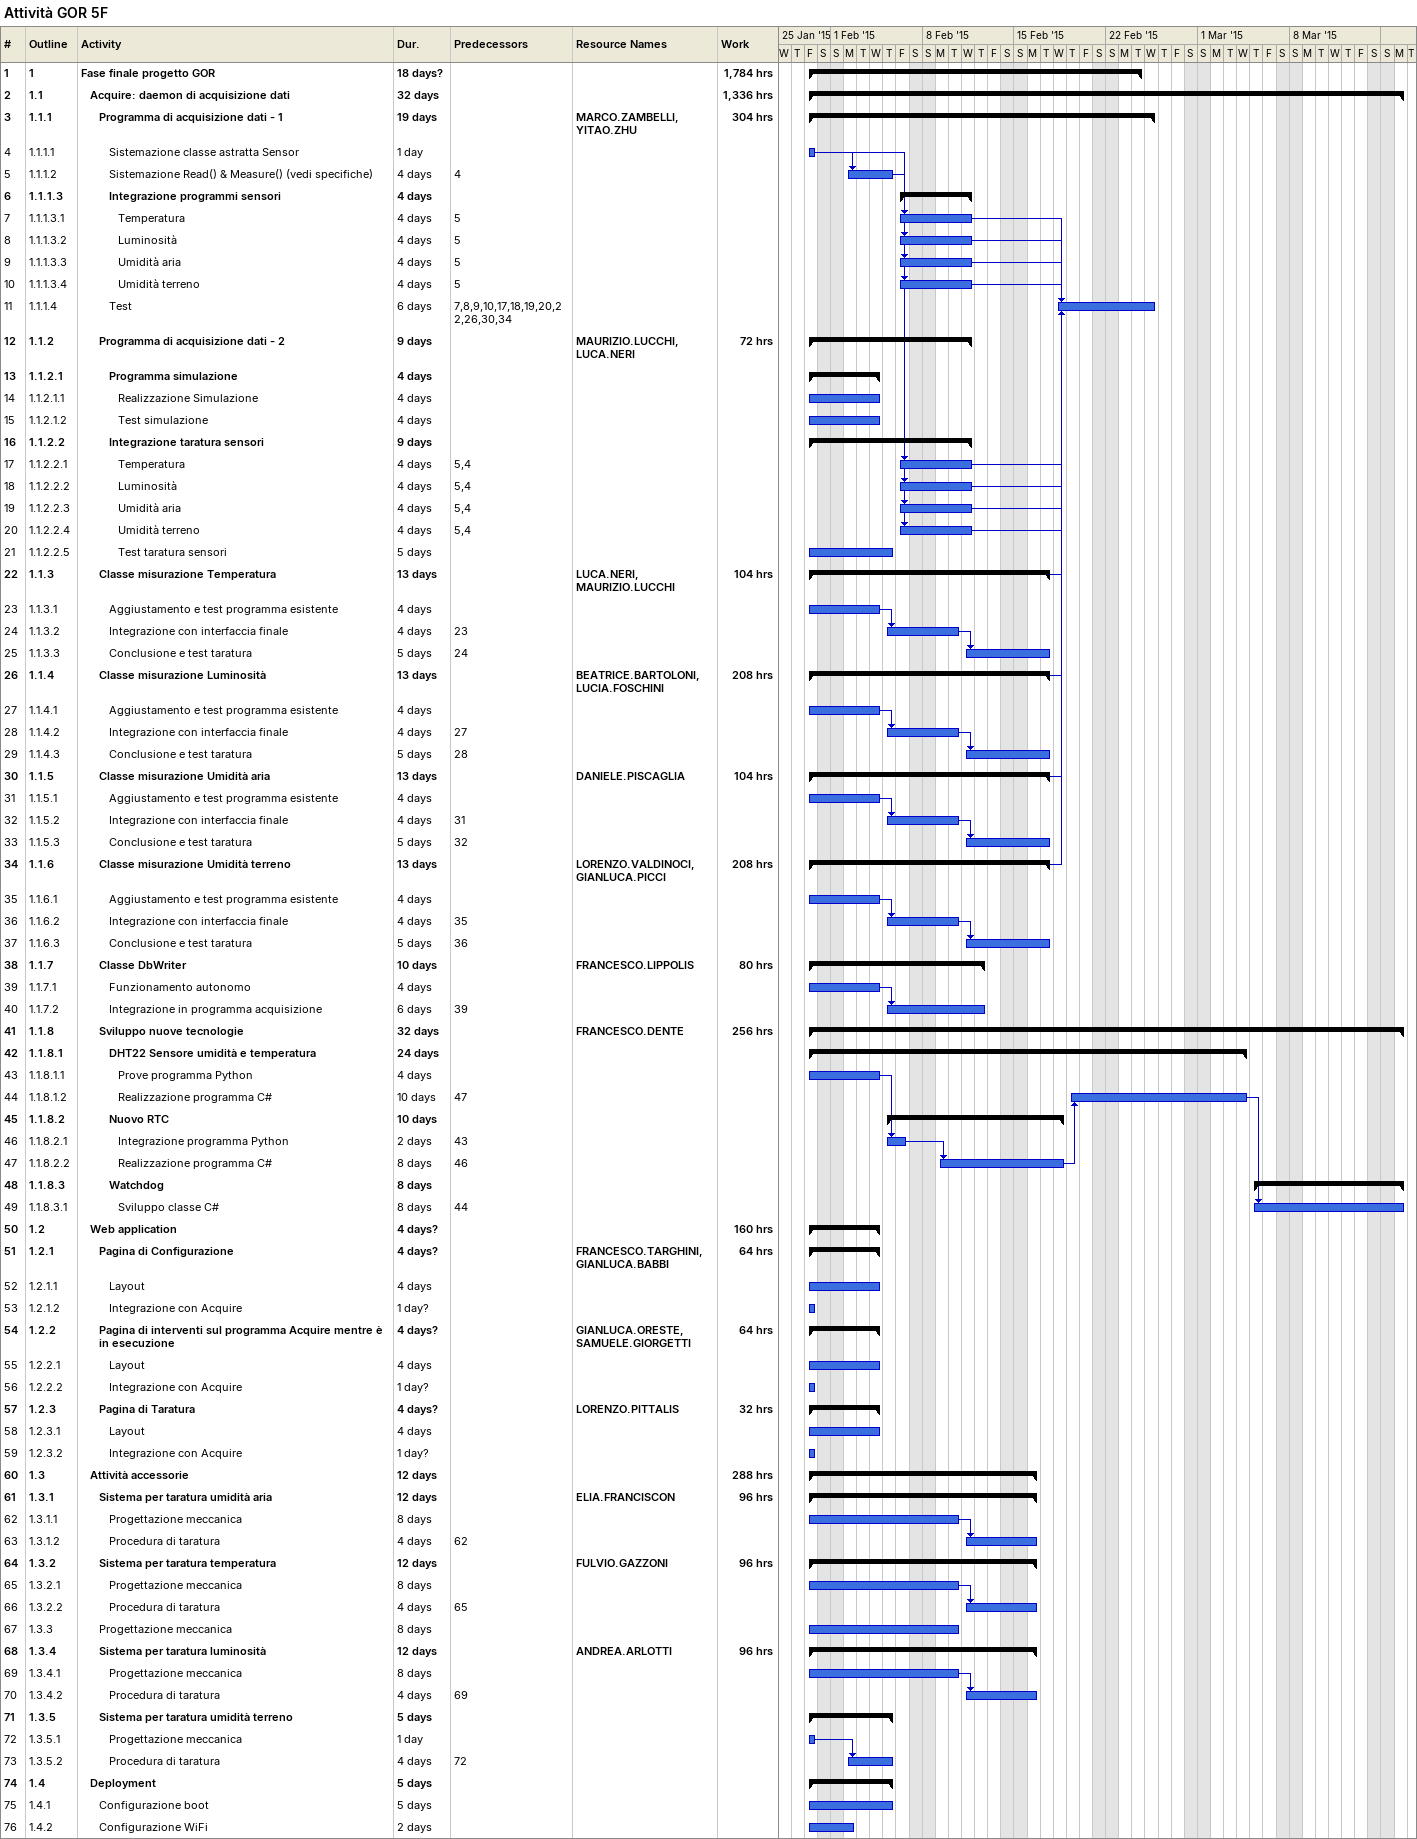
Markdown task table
Attività GOR 5F

| ID | WBS | Task | Duration | Start | Finish | Predecessors | Resources | Work (h) |
|---|---|---|---|---|---|---|---|---|
| 1 | 1 | **Fase finale progetto GOR** | 18d? | 2015-01-30 | 2015-02-24 |  |  | 1784 |
| 2 | 1.1 | **Acquire: daemon di acquisizione dati** | 32d | 2015-01-30 | 2015-03-16 |  |  | 1336 |
| 3 | 1.1.1 | **Programma di acquisizione dati - 1** | 19d | 2015-01-30 | 2015-02-25 |  | MARCO.ZAMBELLI, YITAO.ZHU | 304 |
| 4 | 1.1.1.1 | Sistemazione classe astratta Sensor | 1d | 2015-01-30 | 2015-01-30 |  |  |  |
| 5 | 1.1.1.2 | Sistemazione Read() & Measure() (vedi specifiche) | 4d | 2015-02-02 | 2015-02-05 | 4 |  |  |
| 6 | 1.1.1.3 | **Integrazione programmi sensori** | 4d | 2015-02-06 | 2015-02-11 |  |  |  |
| 7 | 1.1.1.3.1 | Temperatura | 4d | 2015-02-06 | 2015-02-11 | 5 |  |  |
| 8 | 1.1.1.3.2 | Luminosità | 4d | 2015-02-06 | 2015-02-11 | 5 |  |  |
| 9 | 1.1.1.3.3 | Umidità aria | 4d | 2015-02-06 | 2015-02-11 | 5 |  |  |
| 10 | 1.1.1.3.4 | Umidità terreno | 4d | 2015-02-06 | 2015-02-11 | 5 |  |  |
| 11 | 1.1.1.4 | Test | 6d | 2015-02-18 | 2015-02-25 | 7, 8, 9, 10, 17, 18, 19, 20, 22, 26, 30, 34 |  |  |
| 12 | 1.1.2 | **Programma di acquisizione dati - 2** | 9d | 2015-01-30 | 2015-02-11 |  | MAURIZIO.LUCCHI, LUCA.NERI | 72 |
| 13 | 1.1.2.1 | **Programma simulazione** | 4d | 2015-01-30 | 2015-02-04 |  |  |  |
| 14 | 1.1.2.1.1 | Realizzazione Simulazione | 4d | 2015-01-30 | 2015-02-04 |  |  |  |
| 15 | 1.1.2.1.2 | Test simulazione | 4d | 2015-01-30 | 2015-02-04 |  |  |  |
| 16 | 1.1.2.2 | **Integrazione taratura sensori** | 9d | 2015-01-30 | 2015-02-11 |  |  |  |
| 17 | 1.1.2.2.1 | Temperatura | 4d | 2015-02-06 | 2015-02-11 | 5, 4 |  |  |
| 18 | 1.1.2.2.2 | Luminosità | 4d | 2015-02-06 | 2015-02-11 | 5, 4 |  |  |
| 19 | 1.1.2.2.3 | Umidità aria | 4d | 2015-02-06 | 2015-02-11 | 5, 4 |  |  |
| 20 | 1.1.2.2.4 | Umidità terreno | 4d | 2015-02-06 | 2015-02-11 | 5, 4 |  |  |
| 21 | 1.1.2.2.5 | Test taratura sensori | 5d | 2015-01-30 | 2015-02-05 |  |  |  |
| 22 | 1.1.3 | **Classe misurazione Temperatura** | 13d | 2015-01-30 | 2015-02-17 |  | LUCA.NERI, MAURIZIO.LUCCHI | 104 |
| 23 | 1.1.3.1 | Aggiustamento e test programma esistente | 4d | 2015-01-30 | 2015-02-04 |  |  |  |
| 24 | 1.1.3.2 | Integrazione con interfaccia finale | 4d | 2015-02-05 | 2015-02-10 | 23 |  |  |
| 25 | 1.1.3.3 | Conclusione e test taratura | 5d | 2015-02-11 | 2015-02-17 | 24 |  |  |
| 26 | 1.1.4 | **Classe misurazione Luminosità** | 13d | 2015-01-30 | 2015-02-17 |  | BEATRICE.BARTOLONI, LUCIA.FOSCHINI | 208 |
| 27 | 1.1.4.1 | Aggiustamento e test programma esistente | 4d | 2015-01-30 | 2015-02-04 |  |  |  |
| 28 | 1.1.4.2 | Integrazione con interfaccia finale | 4d | 2015-02-05 | 2015-02-10 | 27 |  |  |
| 29 | 1.1.4.3 | Conclusione e test taratura | 5d | 2015-02-11 | 2015-02-17 | 28 |  |  |
| 30 | 1.1.5 | **Classe misurazione Umidità aria** | 13d | 2015-01-30 | 2015-02-17 |  | DANIELE.PISCAGLIA | 104 |
| 31 | 1.1.5.1 | Aggiustamento e test programma esistente | 4d | 2015-01-30 | 2015-02-04 |  |  |  |
| 32 | 1.1.5.2 | Integrazione con interfaccia finale | 4d | 2015-02-05 | 2015-02-10 | 31 |  |  |
| 33 | 1.1.5.3 | Conclusione e test taratura | 5d | 2015-02-11 | 2015-02-17 | 32 |  |  |
| 34 | 1.1.6 | **Classe misurazione Umidità terreno** | 13d | 2015-01-30 | 2015-02-17 |  | LORENZO.VALDINOCI, GIANLUCA.PICCI | 208 |
| 35 | 1.1.6.1 | Aggiustamento e test programma esistente | 4d | 2015-01-30 | 2015-02-04 |  |  |  |
| 36 | 1.1.6.2 | Integrazione con interfaccia finale | 4d | 2015-02-05 | 2015-02-10 | 35 |  |  |
| 37 | 1.1.6.3 | Conclusione e test taratura | 5d | 2015-02-11 | 2015-02-17 | 36 |  |  |
| 38 | 1.1.7 | **Classe DbWriter** | 10d | 2015-01-30 | 2015-02-12 |  | FRANCESCO.LIPPOLIS | 80 |
| 39 | 1.1.7.1 | Funzionamento autonomo | 4d | 2015-01-30 | 2015-02-04 |  |  |  |
| 40 | 1.1.7.2 | Integrazione in programma acquisizione | 6d | 2015-02-05 | 2015-02-12 | 39 |  |  |
| 41 | 1.1.8 | **Sviluppo nuove tecnologie** | 32d | 2015-01-30 | 2015-03-16 |  | FRANCESCO.DENTE | 256 |
| 42 | 1.1.8.1 | **DHT22 Sensore umidità e temperatura** | 24d | 2015-01-30 | 2015-03-04 |  |  |  |
| 43 | 1.1.8.1.1 | Prove programma Python | 4d | 2015-01-30 | 2015-02-04 |  |  |  |
| 44 | 1.1.8.1.2 | Realizzazione programma C# | 10d | 2015-02-19 | 2015-03-04 | 47 |  |  |
| 45 | 1.1.8.2 | **Nuovo RTC** | 10d | 2015-02-05 | 2015-02-18 |  |  |  |
| 46 | 1.1.8.2.1 | Integrazione programma Python | 2d | 2015-02-05 | 2015-02-06 | 43 |  |  |
| 47 | 1.1.8.2.2 | Realizzazione programma C# | 8d | 2015-02-09 | 2015-02-18 | 46 |  |  |
| 48 | 1.1.8.3 | **Watchdog** | 8d | 2015-03-05 | 2015-03-16 |  |  |  |
| 49 | 1.1.8.3.1 | Sviluppo classe C# | 8d | 2015-03-05 | 2015-03-16 | 44 |  |  |
| 50 | 1.2 | **Web application** | 4d? | 2015-01-30 | 2015-02-04 |  |  | 160 |
| 51 | 1.2.1 | **Pagina di Configurazione** | 4d? | 2015-01-30 | 2015-02-04 |  | FRANCESCO.TARGHINI, GIANLUCA.BABBI | 64 |
| 52 | 1.2.1.1 | Layout | 4d | 2015-01-30 | 2015-02-04 |  |  |  |
| 53 | 1.2.1.2 | Integrazione con Acquire | 1d? | 2015-01-30 | 2015-01-30 |  |  |  |
| 54 | 1.2.2 | **Pagina di interventi sul programma Acquire mentre è in esecuzione** | 4d? | 2015-01-30 | 2015-02-04 |  | GIANLUCA.ORESTE, SAMUELE.GIORGETTI | 64 |
| 55 | 1.2.2.1 | Layout | 4d | 2015-01-30 | 2015-02-04 |  |  |  |
| 56 | 1.2.2.2 | Integrazione con Acquire | 1d? | 2015-01-30 | 2015-01-30 |  |  |  |
| 57 | 1.2.3 | **Pagina di Taratura** | 4d? | 2015-01-30 | 2015-02-04 |  | LORENZO.PITTALIS | 32 |
| 58 | 1.2.3.1 | Layout | 4d | 2015-01-30 | 2015-02-04 |  |  |  |
| 59 | 1.2.3.2 | Integrazione con Acquire | 1d? | 2015-01-30 | 2015-01-30 |  |  |  |
| 60 | 1.3 | **Attività accessorie** | 12d | 2015-01-30 | 2015-02-16 |  |  | 288 |
| 61 | 1.3.1 | **Sistema per taratura umidità aria** | 12d | 2015-01-30 | 2015-02-16 |  | ELIA.FRANCISCON | 96 |
| 62 | 1.3.1.1 | Progettazione meccanica | 8d | 2015-01-30 | 2015-02-10 |  |  |  |
| 63 | 1.3.1.2 | Procedura di taratura | 4d | 2015-02-11 | 2015-02-16 | 62 |  |  |
| 64 | 1.3.2 | **Sistema per taratura temperatura** | 12d | 2015-01-30 | 2015-02-16 |  | FULVIO.GAZZONI | 96 |
| 65 | 1.3.2.1 | Progettazione meccanica | 8d | 2015-01-30 | 2015-02-10 |  |  |  |
| 66 | 1.3.2.2 | Procedura di taratura | 4d | 2015-02-11 | 2015-02-16 | 65 |  |  |
| 67 | 1.3.3 | Progettazione meccanica | 8d | 2015-01-30 | 2015-02-10 |  |  |  |
| 68 | 1.3.4 | **Sistema per taratura luminosità** | 12d | 2015-01-30 | 2015-02-16 |  | ANDREA.ARLOTTI | 96 |
| 69 | 1.3.4.1 | Progettazione meccanica | 8d | 2015-01-30 | 2015-02-10 |  |  |  |
| 70 | 1.3.4.2 | Procedura di taratura | 4d | 2015-02-11 | 2015-02-16 | 69 |  |  |
| 71 | 1.3.5 | **Sistema per taratura umidità terreno** | 5d | 2015-01-30 | 2015-02-05 |  |  |  |
| 72 | 1.3.5.1 | Progettazione meccanica | 1d | 2015-01-30 | 2015-01-30 |  |  |  |
| 73 | 1.3.5.2 | Procedura di taratura | 4d | 2015-02-02 | 2015-02-05 | 72 |  |  |
| 74 | 1.4 | **Deployment** | 5d | 2015-01-30 | 2015-02-05 |  |  |  |
| 75 | 1.4.1 | Configurazione boot | 5d | 2015-01-30 | 2015-02-05 |  |  |  |
| 76 | 1.4.2 | Configurazione WiFi | 2d | 2015-01-30 | 2015-02-02 |  |  |  |
